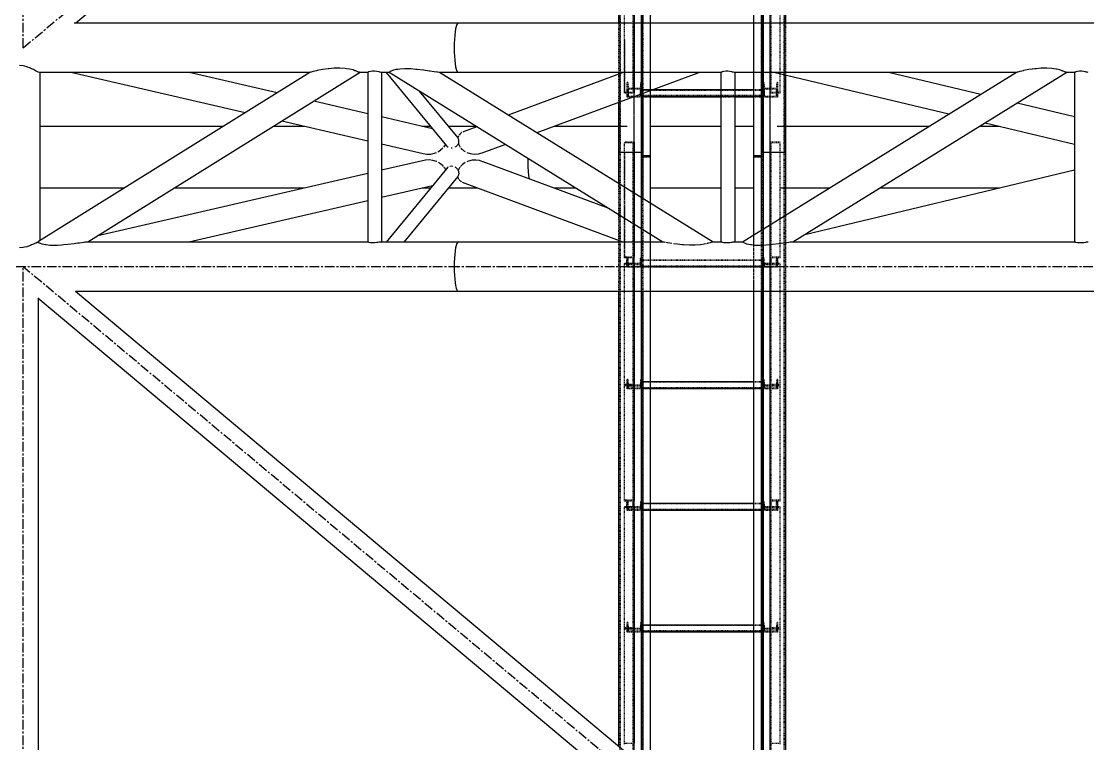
# Model space of a CAD drawing. Header units: millimetres. Extents: x 5143 to 30813, y 232 to 21408.
# Drawn here: x 10095 to 10972, y 11978 to 12572 of the extents above; entities that cross this region are included whole.
import ezdxf

# ---------------------------------------------------------------- set-up
doc = ezdxf.new("R2010")
doc.units = ezdxf.units.MM
doc.header["$LTSCALE"] = 0.25
for name, pattern in [('CENTER', [50.8, 31.75, -6.35, 6.35, -6.35]), ('XKITLINE00', [0]), ('XKITLINE02', [4, 2, -2]), ('XKITLINE03', [6, 3, -1, 1, -1])]:
    doc.linetypes.add(name, pattern=pattern)

msp = doc.modelspace()

# ---------------------------------------------------------------- linework, layer by layer
at = {"color": 1, "linetype": 'XKITLINE03'}
for p, q in [((10599, 12460.22), (10599, 14136.58)), ((10711, 12460.22), (10710.99, 14136.58)), ((10605, 12460.27), (10605, 14100.27)), ((10705, 14100.27), (10705, 12460.27)), ((10599.01, 12616.42), (10599.01, 12513.08)), ((10710.99, 12513.08), (10710.99, 12616.42)), ((10605.02, 12516.23), (10605.02, 12509.62)), ((10705, 12510.33), (10605.02, 12510.33)), ((10705, 12509.62), (10705, 12516.23)), ((10599, 10814.34), (10599, 12467.81)), ((10599.01, 12472.83), (10599.01, 12378.2)), ((10710.99, 12378.2), (10710.99, 12472.83)), ((10711, 10814.34), (10710.99, 12467.81)), ((10605, 10820.27), (10605, 12460.27)), ((10705, 12460.27), (10705, 10820.27)), ((10599.01, 12372.39), (10599.01, 12272.87)), ((10605.02, 12372.13), (10605.02, 12369.86)), ((10705, 12370.1), (10605.02, 12370.1)), ((10705, 12369.86), (10705, 12372.13)), ((10710.99, 12272.87), (10710.99, 12372.39)), ((10599.01, 12272.87), (10599.01, 12178.24)), ((10710.99, 12178.24), (10710.99, 12272.87)), ((10605.02, 12272.15), (10605.02, 12269.88)), ((10705, 12270.12), (10605.02, 12270.12)), ((10705, 12269.88), (10705, 12272.15)), ((10599.01, 12172.43), (10599.01, 12072.91)), ((10605.02, 12172.17), (10605.02, 12169.9)), ((10705, 12170.14), (10605.02, 12170.14)), ((10705, 12169.9), (10705, 12172.17)), ((10710.99, 12072.91), (10710.99, 12172.43)), ((10599.01, 12072.91), (10599.01, 11978.28)), ((10605.02, 12072.19), (10605.02, 12069.92)), ((10705, 12069.92), (10705, 12072.19)), ((10710.99, 11978.28), (10710.99, 12072.91)), ((10705, 12070.16), (10605.02, 12070.16))]:
    msp.add_line(p, q, dxfattribs=at)
at = {"color": 3, "linetype": 'XKITLINE02'}
for p, q in [((10587.15, 12464.01), (10587.15, 14108.01)), ((10587.68, 12464.27), (10587.68, 14108.55)), ((10604.92, 12464.27), (10604.92, 14108.55)), ((10605.45, 12464.01), (10605.45, 14108.01)), ((10704.55, 12464.01), (10704.54, 14108.01)), ((10705.08, 12464.27), (10705.07, 14108.55)), ((10722.31, 12464.27), (10722.31, 14108.55)), ((10722.85, 12464.01), (10722.84, 14108.01)), ((10605, 12460.27), (10605, 14101.46)), ((10605.85, 12460.36), (10605.85, 14101.37)), ((10612.5, 12461.41), (10612.5, 14101.41)), ((10704.15, 12460.36), (10704.15, 14101.37)), ((10705, 12460.27), (10705, 14101.46)), ((10606.3, 12512.75), (10606.3, 14066.32)), ((10723.69, 12527.64), (10723.69, 14052.58)), ((10697.5, 12461.41), (10697.5, 14036.38)), ((10591.01, 12513.08), (10591.01, 12616.97)), ((10598.21, 12513.62), (10598.21, 12621.89)), ((10599.01, 12557.22), (10599.01, 12621.89)), ((10710.99, 12513.08), (10710.99, 12621.89)), ((10711.79, 12513.62), (10711.79, 12621.89)), ((10718.99, 12513.08), (10718.99, 12616.97)), ((10586.3, 12529.97), (10586.3, 12570.57)), ((10606.3, 12512.75), (10606.3, 12570.57)), ((10612.5, 12515.05), (10612.5, 12570.57)), ((10697.5, 12529.97), (10697.5, 12570.57)), ((10703.69, 12529.97), (10703.69, 12570.57)), ((10723.69, 12527.64), (10723.69, 12570.57)), ((10591.01, 12557.22), (10591.01, 12513.62)), ((10598.21, 12557.22), (10598.21, 12518.55)), ((10599.01, 12513.08), (10599.01, 12557.22)), ((10586.3, 12505.34), (10586.3, 12528.66)), ((10593.7, 12521.73), (10593.02, 12521.73)), ((10593.02, 12521.73), (10593.02, 12516.23)), ((10593.02, 12521.73), (10593.02, 12515.11)), ((10593.7, 12521.73), (10594.08, 12516.93)), ((10593.7, 12521.73), (10593.7, 12515.11)), ((10599.01, 12518.55), (10598.21, 12518.55)), ((10604.34, 12521.73), (10603.95, 12516.93)), ((10605.02, 12521.73), (10604.34, 12521.73)), ((10604.34, 12521.73), (10604.34, 12515.11)), ((10605.02, 12521.73), (10605.02, 12516.23)), ((10605.02, 12521.73), (10605.02, 12515.11)), ((10705, 12521.73), (10705, 12515.11)), ((10705, 12521.73), (10705, 12516.23)), ((10705.68, 12521.73), (10705, 12521.73)), ((10705.68, 12521.73), (10705.68, 12515.11)), ((10705.68, 12521.73), (10706.06, 12516.93)), ((10711.79, 12518.55), (10710.99, 12518.55)), ((10716.32, 12521.73), (10715.93, 12516.93)), ((10716.32, 12521.73), (10716.32, 12515.11)), ((10717, 12521.73), (10716.32, 12521.73)), ((10717, 12521.73), (10717, 12515.11)), ((10717, 12521.73), (10717, 12516.23)), ((10598.21, 12513.62), (10591.01, 12513.62)), ((10599.01, 12513.08), (10591.01, 12513.08)), ((10605.02, 12516.23), (10593.02, 12516.23)), ((10593.02, 12516.23), (10593.02, 12509.62)), ((10593.7, 12515.11), (10593.02, 12515.11)), ((10593.02, 12515.11), (10593.02, 12509.62)), ((10605.02, 12509.62), (10593.02, 12509.62)), ((10593.7, 12515.11), (10594.08, 12510.32)), ((10603.95, 12516.93), (10594.08, 12516.93)), ((10594.08, 12516.93), (10594.08, 12510.32)), ((10603.95, 12510.32), (10594.08, 12510.32)), ((10603.95, 12516.93), (10603.95, 12510.32)), ((10604.34, 12515.11), (10603.95, 12510.32)), ((10605.02, 12515.11), (10604.34, 12515.11)), ((10605.02, 12509.62), (10605.02, 12516.23)), ((10605.02, 12509.62), (10605.02, 12515.82)), ((10614.58, 12515.82), (10605.02, 12515.82)), ((10705, 12515.78), (10605.02, 12515.78)), ((10705, 12515.15), (10605.02, 12515.15)), ((10605.02, 12515.11), (10605.02, 12509.62)), ((10705, 12515.11), (10605.02, 12515.11)), ((10705, 12510.97), (10605.02, 12510.97)), ((10705, 12510.39), (10605.02, 12510.39)), ((10612.5, 12510.33), (10605.02, 12510.33)), ((10612.5, 12509.62), (10605.02, 12509.62)), ((10681.74, 12515.82), (10670.34, 12515.82)), ((10681.74, 12510.33), (10670.34, 12510.33)), ((10681.74, 12509.62), (10670.34, 12509.62)), ((10705, 12515.82), (10697.5, 12515.82)), ((10705, 12510.33), (10697.5, 12510.33)), ((10705, 12509.62), (10697.5, 12509.62)), ((10705, 12516.23), (10705, 12509.62)), ((10717, 12516.23), (10705, 12516.23)), ((10705, 12509.62), (10705, 12515.82)), ((10705, 12515.11), (10705, 12509.62)), ((10705.68, 12515.11), (10705, 12515.11)), ((10717, 12509.62), (10705, 12509.62)), ((10705.68, 12515.11), (10706.06, 12510.32)), ((10706.06, 12516.93), (10706.06, 12510.32)), ((10715.93, 12516.93), (10706.06, 12516.93)), ((10715.93, 12510.32), (10706.06, 12510.32)), ((10718.99, 12513.08), (10710.99, 12513.08)), ((10718.99, 12513.62), (10711.79, 12513.62)), ((10715.93, 12516.93), (10715.93, 12510.32)), ((10716.32, 12515.11), (10715.93, 12510.32)), ((10717, 12515.11), (10716.32, 12515.11)), ((10717, 12516.23), (10717, 12509.62)), ((10717, 12515.11), (10717, 12509.62)), ((10591.01, 12377.6), (10591.01, 12472.83)), ((10599.01, 12472.83), (10591.01, 12472.83)), ((10598.21, 12472.24), (10591.01, 12472.24)), ((10598.21, 12377.22), (10598.21, 12472.24)), ((10599.01, 12466.9), (10598.21, 12466.9)), ((10599.01, 12464.3), (10599.01, 12472.83)), ((10710.99, 12372.26), (10710.99, 12472.83)), ((10718.99, 12472.83), (10710.99, 12472.83)), ((10711.79, 12466.9), (10710.99, 12466.9)), ((10711.79, 12372.26), (10711.79, 12472.24)), ((10718.99, 12472.24), (10711.79, 12472.24)), ((10718.99, 12377.6), (10718.99, 12472.83)), ((10586.3, 12464.01), (10586.3, 12464.3)), ((10587.15, 12464.01), (10586.3, 12464.01)), ((10587.15, 12464.01), (10586.3, 12464.01)), ((10587.68, 12464.27), (10587.15, 12464.01)), ((10587.68, 12464.27), (10587.15, 12464.01)), ((10587.15, 10820.27), (10587.15, 12464.01)), ((10587.68, 10820.27), (10587.68, 12464.27)), ((10604.92, 12464.27), (10587.68, 12464.27)), ((10604.92, 12464.27), (10587.68, 12464.27)), ((10591.01, 12464.3), (10591.01, 12377.6)), ((10598.21, 12372.26), (10598.21, 12464.3)), ((10599.01, 12372.26), (10599.01, 12464.3)), ((10604.92, 10820.27), (10604.92, 12464.27)), ((10605.45, 12464.01), (10604.92, 12464.27)), ((10605.45, 12464.01), (10604.92, 12464.27)), ((10606.3, 12461.46), (10605, 12461.46)), ((10605, 12461.46), (10605, 12460.27)), ((10605, 10820.27), (10605, 12460.68)), ((10606.3, 12460.68), (10605, 12460.68)), ((10612.5, 12460.27), (10605, 12460.27)), ((10612.5, 12460.27), (10605, 12460.27)), ((10605.45, 10820.27), (10605.45, 12464.01)), ((10606.3, 12464.01), (10605.45, 12464.01)), ((10606.3, 12464.01), (10605.45, 12464.01)), ((10606.3, 12461.38), (10605.85, 12461.37)), ((10605.85, 12461.37), (10605.85, 12460.36)), ((10612.5, 12460.66), (10605.85, 12460.65)), ((10605.85, 10820.3), (10605.85, 12460.65)), ((10612.5, 12460.32), (10605.85, 12460.36)), ((10612.5, 12460.29), (10605.85, 12460.3)), ((10606.3, 12464.01), (10606.3, 12464.3)), ((10612.5, 12461.41), (10612.5, 12461.46)), ((10612.5, 12460.27), (10612.5, 12460.68)), ((10612.5, 10820.66), (10612.5, 12460.66)), ((10612.5, 12460.32), (10612.5, 12460.27)), ((10697.5, 12461.41), (10697.5, 12461.46)), ((10697.5, 12460.68), (10697.5, 12460.66)), ((10697.5, 12460.27), (10697.5, 12460.68)), ((10704.15, 12460.65), (10697.5, 12460.66)), ((10697.5, 10884.14), (10697.5, 12460.66)), ((10704.15, 12460.36), (10697.5, 12460.32)), ((10704.15, 12460.3), (10697.5, 12460.29)), ((10697.5, 12460.29), (10697.5, 12460.27)), ((10705, 12460.27), (10697.5, 12460.27)), ((10705, 12460.27), (10697.5, 12460.27)), ((10704.54, 12464.01), (10703.69, 12464.01)), ((10705, 12461.46), (10703.69, 12461.46)), ((10704.15, 12461.37), (10703.69, 12461.38)), ((10705, 12460.68), (10703.69, 12460.68)), ((10703.7, 12464.01), (10703.7, 12464.3)), ((10704.55, 12464.01), (10703.7, 12464.01)), ((10704.15, 10820.3), (10704.15, 12460.65)), ((10705.07, 12464.27), (10704.54, 12464.01)), ((10704.55, 10820.27), (10704.54, 12464.01)), ((10705.08, 12464.27), (10704.55, 12464.01)), ((10705, 10820.27), (10705, 12460.68)), ((10705.08, 10820.27), (10705.07, 12464.27)), ((10722.31, 12464.27), (10705.07, 12464.27)), ((10722.31, 12464.27), (10705.08, 12464.27)), ((10722.31, 10820.27), (10722.31, 12464.27)), ((10722.84, 12464.01), (10722.31, 12464.27)), ((10722.85, 12464.01), (10722.31, 12464.27)), ((10722.85, 10820.27), (10722.84, 12464.01)), ((10723.69, 12464.01), (10722.84, 12464.01)), ((10723.7, 12464.01), (10722.85, 12464.01)), ((10723.69, 10867.93), (10723.69, 12464.01)), ((10723.7, 12464.01), (10723.7, 12464.3)), ((10586.3, 12391.89), (10586.3, 12438.7)), ((10606.3, 10854.23), (10606.3, 12426.32)), ((10612.5, 12349.97), (10612.5, 12422.48)), ((10723.69, 12349.97), (10723.69, 12412.58)), ((10697.5, 12349.97), (10697.5, 12396.38)), ((10703.69, 10880.3), (10703.69, 12400.21)), ((10586.3, 12349.97), (10586.3, 12390.57)), ((10599.01, 12378.2), (10591.01, 12378.2)), ((10599.01, 12378.08), (10598.21, 12378.08)), ((10598.21, 12273.44), (10598.21, 12378.08)), ((10599.01, 12272.87), (10599.01, 12378.08)), ((10718.99, 12378.2), (10710.99, 12378.2)), ((10710.99, 12272.87), (10710.99, 12378.08)), ((10711.79, 12378.08), (10710.99, 12378.08)), ((10711.79, 12273.44), (10711.79, 12378.08)), ((10598.21, 12377.6), (10591.01, 12377.6)), ((10598.21, 12372.95), (10591.01, 12372.95)), ((10591.01, 12369.5), (10591.01, 12372.95)), ((10599.01, 12372.39), (10591.01, 12372.39)), ((10591.01, 12272.87), (10591.01, 12369.59)), ((10593.7, 12377.63), (10593.02, 12377.63)), ((10593.02, 12372.13), (10593.02, 12377.63)), ((10593.02, 12377.63), (10593.02, 12375.36)), ((10593.7, 12375.36), (10593.02, 12375.36)), ((10593.02, 12369.86), (10593.02, 12375.36)), ((10605.02, 12372.13), (10593.02, 12372.13)), ((10593.02, 12372.13), (10593.02, 12369.86)), ((10605.02, 12369.86), (10593.02, 12369.86)), ((10594.08, 12372.83), (10593.7, 12377.63)), ((10593.7, 12377.63), (10593.7, 12375.36)), ((10593.7, 12375.36), (10594.08, 12370.56)), ((10603.95, 12372.83), (10594.08, 12372.83)), ((10594.08, 12372.83), (10594.08, 12370.56)), ((10603.95, 12370.56), (10594.08, 12370.56)), ((10599.01, 12372.26), (10598.21, 12372.26)), ((10599.01, 12272.87), (10599.01, 12369.6)), ((10603.95, 12372.83), (10604.34, 12377.63)), ((10604.34, 12375.36), (10603.95, 12370.56)), ((10603.95, 12372.83), (10603.95, 12370.56)), ((10605.02, 12377.63), (10604.34, 12377.63)), ((10604.34, 12377.63), (10604.34, 12375.36)), ((10605.02, 12375.36), (10604.34, 12375.36)), ((10605.02, 12372.13), (10605.02, 12377.63)), ((10605.02, 12377.63), (10605.02, 12375.36)), ((10605.02, 12369.86), (10605.02, 12375.6)), ((10705, 12375.6), (10605.02, 12375.6)), ((10705, 12375.59), (10605.02, 12375.59)), ((10705, 12375.37), (10605.02, 12375.37)), ((10605.02, 12369.86), (10605.02, 12375.36)), ((10705, 12375.36), (10605.02, 12375.36)), ((10605.02, 12372.13), (10605.02, 12369.86)), ((10705, 12370.78), (10605.02, 12370.78)), ((10705, 12370.58), (10605.02, 12370.58)), ((10705, 12370.1), (10605.02, 12370.1)), ((10705, 12369.86), (10605.02, 12369.86)), ((10704.15, 12377.22), (10704.15, 10820.3)), ((10705, 12375.36), (10705, 12377.63)), ((10705.68, 12377.63), (10705, 12377.63)), ((10705, 12377.22), (10705, 10820.27)), ((10705, 12377.22), (10705, 12372.13)), ((10705, 12369.86), (10705, 12375.6)), ((10705, 12369.86), (10705, 12375.36)), ((10705.68, 12375.36), (10705, 12375.36)), ((10705, 12372.13), (10705, 12369.86)), ((10717, 12372.13), (10705, 12372.13)), ((10717, 12369.86), (10705, 12369.86)), ((10705.68, 12377.63), (10705.68, 12375.36)), ((10706.06, 12372.83), (10705.68, 12377.63)), ((10705.68, 12375.36), (10706.06, 12370.56)), ((10706.06, 12372.83), (10706.06, 12370.56)), ((10715.93, 12372.83), (10706.06, 12372.83)), ((10715.93, 12370.56), (10706.06, 12370.56)), ((10718.99, 12372.39), (10710.99, 12372.39)), ((10711.79, 12372.26), (10710.99, 12372.26)), ((10718.99, 12377.6), (10711.79, 12377.6)), ((10718.99, 12372.95), (10711.79, 12372.95)), ((10715.93, 12372.83), (10716.32, 12377.63)), ((10716.32, 12375.36), (10715.93, 12370.56)), ((10715.93, 12372.83), (10715.93, 12370.56)), ((10716.32, 12377.63), (10716.32, 12375.36)), ((10717, 12377.63), (10716.32, 12377.63)), ((10717, 12375.36), (10716.32, 12375.36)), ((10717, 12375.36), (10717, 12377.63)), ((10717, 12377.22), (10717, 12372.13)), ((10717, 12369.86), (10717, 12375.36)), ((10717, 12372.13), (10717, 12369.86)), ((10718.99, 12272.87), (10718.99, 12372.95)), ((10598.21, 12273.44), (10591.01, 12273.44)), ((10591.01, 12177.65), (10591.01, 12272.87)), ((10599.01, 12272.87), (10591.01, 12272.87)), ((10599.01, 12272.87), (10591.01, 12272.87)), ((10593.7, 12277.65), (10593.02, 12277.65)), ((10593.02, 12277.65), (10593.02, 12272.15)), ((10593.02, 12277.65), (10593.02, 12275.38)), ((10593.7, 12275.38), (10593.02, 12275.38)), ((10593.02, 12275.38), (10593.02, 12269.88)), ((10593.7, 12277.65), (10594.08, 12272.85)), ((10593.7, 12277.65), (10593.7, 12275.38)), ((10593.7, 12275.38), (10594.08, 12270.58)), ((10603.95, 12272.85), (10594.08, 12272.85)), ((10594.08, 12272.85), (10594.08, 12270.58)), ((10599.01, 12278.56), (10598.21, 12278.56)), ((10599.01, 12172.3), (10599.01, 12272.87)), ((10604.34, 12277.65), (10603.95, 12272.85)), ((10604.34, 12275.38), (10603.95, 12270.58)), ((10603.95, 12272.85), (10603.95, 12270.58)), ((10605.02, 12277.65), (10604.34, 12277.65)), ((10604.34, 12277.65), (10604.34, 12275.38)), ((10605.02, 12275.38), (10604.34, 12275.38)), ((10605.02, 12277.65), (10605.02, 12272.15)), ((10605.02, 12277.65), (10605.02, 12275.38)), ((10605.02, 12269.88), (10605.02, 12275.62)), ((10612.5, 12275.62), (10605.02, 12275.62)), ((10705, 12275.61), (10605.02, 12275.61)), ((10705, 12275.39), (10605.02, 12275.39)), ((10605.02, 12275.38), (10605.02, 12269.88)), ((10705, 12275.38), (10605.02, 12275.38)), ((10705, 12275.62), (10697.5, 12275.62)), ((10705, 12277.65), (10705, 12275.38)), ((10705, 12277.65), (10705, 12272.15)), ((10705.68, 12277.65), (10705, 12277.65)), ((10705, 12269.88), (10705, 12275.62)), ((10705, 12275.38), (10705, 12269.88)), ((10705.68, 12275.38), (10705, 12275.38)), ((10705.68, 12277.65), (10705.68, 12275.38)), ((10705.68, 12277.65), (10706.06, 12272.85)), ((10705.68, 12275.38), (10706.06, 12270.58)), ((10706.06, 12272.85), (10706.06, 12270.58)), ((10715.93, 12272.85), (10706.06, 12272.85)), ((10711.79, 12278.56), (10710.99, 12278.56)), ((10710.99, 12172.3), (10710.99, 12272.87)), ((10718.99, 12272.87), (10710.99, 12272.87)), ((10718.99, 12272.87), (10710.99, 12272.87)), ((10718.99, 12273.44), (10711.79, 12273.44)), ((10716.32, 12277.65), (10715.93, 12272.85)), ((10716.32, 12275.38), (10715.93, 12270.58)), ((10715.93, 12272.85), (10715.93, 12270.58)), ((10716.32, 12277.65), (10716.32, 12275.38)), ((10717, 12277.65), (10716.32, 12277.65)), ((10717, 12275.38), (10716.32, 12275.38)), ((10717, 12277.65), (10717, 12275.38)), ((10717, 12277.65), (10717, 12272.15)), ((10717, 12275.38), (10717, 12269.88)), ((10718.99, 12177.65), (10718.99, 12272.87)), ((10598.21, 12272.28), (10591.01, 12272.28)), ((10605.02, 12272.15), (10593.02, 12272.15)), ((10593.02, 12272.15), (10593.02, 12269.88)), ((10605.02, 12269.88), (10593.02, 12269.88)), ((10603.95, 12270.58), (10594.08, 12270.58)), ((10598.21, 12172.3), (10598.21, 12272.28)), ((10599.01, 12266.94), (10598.21, 12266.94)), ((10605.02, 12272.15), (10605.02, 12269.88)), ((10705, 12270.8), (10605.02, 12270.8)), ((10705, 12270.6), (10605.02, 12270.6)), ((10612.5, 12270.12), (10605.02, 12270.12)), ((10612.5, 12269.88), (10605.02, 12269.88)), ((10705, 12270.12), (10697.5, 12270.12)), ((10705, 12269.88), (10697.5, 12269.88)), ((10705, 12272.15), (10705, 12269.88)), ((10717, 12272.15), (10705, 12272.15)), ((10717, 12269.88), (10705, 12269.88)), ((10715.93, 12270.58), (10706.06, 12270.58)), ((10711.79, 12266.94), (10710.99, 12266.94)), ((10711.79, 12172.3), (10711.79, 12272.28)), ((10718.99, 12272.28), (10711.79, 12272.28)), ((10717, 12272.15), (10717, 12269.88)), ((10599.01, 12178.24), (10591.01, 12178.24)), ((10598.21, 12177.65), (10591.01, 12177.65)), ((10593.7, 12177.67), (10593.02, 12177.67)), ((10593.02, 12172.17), (10593.02, 12177.67)), ((10593.02, 12177.67), (10593.02, 12175.4)), ((10594.08, 12172.87), (10593.7, 12177.67)), ((10593.7, 12177.67), (10593.7, 12175.4)), ((10599.01, 12178.12), (10598.21, 12178.12)), ((10598.21, 12073.48), (10598.21, 12178.12)), ((10599.01, 12072.91), (10599.01, 12178.12)), ((10604.34, 12177.67), (10603.95, 12172.87)), ((10605.02, 12177.67), (10604.34, 12177.67)), ((10604.34, 12177.67), (10604.34, 12175.4)), ((10605.02, 12177.67), (10605.02, 12172.17)), ((10605.02, 12177.67), (10605.02, 12175.4)), ((10705, 12177.67), (10705, 12175.4)), ((10705, 12177.67), (10705, 12172.17)), ((10705.68, 12177.67), (10705, 12177.67)), ((10705.68, 12177.67), (10705.68, 12175.4)), ((10705.68, 12177.67), (10706.06, 12172.87)), ((10718.99, 12178.24), (10710.99, 12178.24)), ((10710.99, 12072.91), (10710.99, 12178.12)), ((10711.79, 12178.12), (10710.99, 12178.12)), ((10711.79, 12073.48), (10711.79, 12178.12)), ((10718.99, 12177.65), (10711.79, 12177.65)), ((10715.93, 12172.87), (10716.32, 12177.67)), ((10716.32, 12177.67), (10716.32, 12175.4)), ((10717, 12177.67), (10716.32, 12177.67)), ((10717, 12175.4), (10717, 12177.67)), ((10717, 12177.65), (10717, 12172.17)), ((10598.21, 12173), (10591.01, 12173)), ((10591.01, 12072.91), (10591.01, 12173)), ((10599.01, 12172.43), (10591.01, 12172.43)), ((10593.7, 12175.4), (10593.02, 12175.4)), ((10593.02, 12175.4), (10593.02, 12169.9)), ((10605.02, 12172.17), (10593.02, 12172.17)), ((10593.02, 12172.17), (10593.02, 12169.9)), ((10605.02, 12169.9), (10593.02, 12169.9)), ((10593.7, 12175.4), (10594.08, 12170.6)), ((10603.95, 12172.87), (10594.08, 12172.87)), ((10594.08, 12172.87), (10594.08, 12170.6)), ((10603.95, 12170.6), (10594.08, 12170.6)), ((10599.01, 12172.3), (10598.21, 12172.3)), ((10604.34, 12175.4), (10603.95, 12170.6)), ((10603.95, 12172.87), (10603.95, 12170.6)), ((10605.02, 12175.4), (10604.34, 12175.4)), ((10605.02, 12169.9), (10605.02, 12175.64)), ((10612.5, 12175.64), (10605.02, 12175.64)), ((10705, 12175.63), (10605.02, 12175.63)), ((10705, 12175.41), (10605.02, 12175.41)), ((10605.02, 12175.4), (10605.02, 12169.9)), ((10705, 12175.4), (10605.02, 12175.4)), ((10605.02, 12172.17), (10605.02, 12169.9)), ((10705, 12170.82), (10605.02, 12170.82)), ((10705, 12170.62), (10605.02, 12170.62)), ((10612.5, 12170.14), (10605.02, 12170.14)), ((10612.5, 12169.9), (10605.02, 12169.9)), ((10705, 12175.64), (10697.5, 12175.64)), ((10705, 12170.14), (10697.5, 12170.14)), ((10705, 12169.9), (10697.5, 12169.9)), ((10705, 12169.9), (10705, 12175.64)), ((10705, 12175.4), (10705, 12169.9)), ((10705.68, 12175.4), (10705, 12175.4)), ((10705, 12172.17), (10705, 12169.9)), ((10717, 12172.17), (10705, 12172.17)), ((10717, 12169.9), (10705, 12169.9)), ((10705.68, 12175.4), (10706.06, 12170.6)), ((10706.06, 12172.87), (10706.06, 12170.6)), ((10715.93, 12172.87), (10706.06, 12172.87)), ((10715.93, 12170.6), (10706.06, 12170.6)), ((10718.99, 12172.43), (10710.99, 12172.43)), ((10711.79, 12172.3), (10710.99, 12172.3)), ((10718.99, 12173), (10711.79, 12173)), ((10716.32, 12175.4), (10715.93, 12170.6)), ((10715.93, 12172.87), (10715.93, 12170.6)), ((10717, 12175.4), (10716.32, 12175.4)), ((10717, 12175.4), (10717, 12169.9)), ((10717, 12172.17), (10717, 12169.9)), ((10718.99, 12072.91), (10718.99, 12173)), ((10598.21, 12073.48), (10591.01, 12073.48)), ((10591.01, 11977.69), (10591.01, 12072.91)), ((10599.01, 12072.91), (10591.01, 12072.91)), ((10599.01, 12072.91), (10591.01, 12072.91)), ((10598.21, 12072.32), (10591.01, 12072.32)), ((10593.7, 12077.69), (10593.02, 12077.69)), ((10593.02, 12077.69), (10593.02, 12072.19)), ((10593.02, 12077.69), (10593.02, 12075.42)), ((10593.7, 12075.42), (10593.02, 12075.42)), ((10593.02, 12075.42), (10593.02, 12069.92)), ((10605.02, 12072.19), (10593.02, 12072.19)), ((10593.02, 12072.19), (10593.02, 12069.92)), ((10593.7, 12077.69), (10594.08, 12072.89)), ((10593.7, 12077.69), (10593.7, 12075.42)), ((10593.7, 12075.42), (10594.08, 12070.62)), ((10603.95, 12072.89), (10594.08, 12072.89)), ((10594.08, 12072.89), (10594.08, 12070.62)), ((10599.01, 12078.6), (10598.21, 12078.6)), ((10598.21, 11972.34), (10598.21, 12072.32)), ((10599.01, 11972.34), (10599.01, 12072.91)), ((10604.34, 12077.69), (10603.95, 12072.89)), ((10604.34, 12075.42), (10603.95, 12070.62)), ((10603.95, 12072.89), (10603.95, 12070.62)), ((10605.02, 12077.69), (10604.34, 12077.69)), ((10604.34, 12077.69), (10604.34, 12075.42)), ((10605.02, 12075.42), (10604.34, 12075.42)), ((10605.02, 12077.69), (10605.02, 12072.19)), ((10605.02, 12077.69), (10605.02, 12075.42)), ((10605.02, 12069.92), (10605.02, 12075.66)), ((10612.5, 12075.66), (10605.02, 12075.66)), ((10705, 12075.65), (10605.02, 12075.65)), ((10705, 12075.43), (10605.02, 12075.43)), ((10605.02, 12075.42), (10605.02, 12069.92)), ((10705, 12075.42), (10605.02, 12075.42)), ((10605.02, 12072.19), (10605.02, 12069.92)), ((10705, 12070.84), (10605.02, 12070.84)), ((10705, 12075.66), (10697.5, 12075.66)), ((10705, 12077.69), (10705, 12075.42)), ((10705, 12077.69), (10705, 12072.19)), ((10705.68, 12077.69), (10705, 12077.69)), ((10705, 12069.92), (10705, 12075.66)), ((10705, 12075.42), (10705, 12069.92)), ((10705.68, 12075.42), (10705, 12075.42)), ((10705, 12072.19), (10705, 12069.92)), ((10717, 12072.19), (10705, 12072.19)), ((10705.68, 12077.69), (10705.68, 12075.42)), ((10705.68, 12077.69), (10706.06, 12072.89)), ((10705.68, 12075.42), (10706.06, 12070.62)), ((10706.06, 12072.89), (10706.06, 12070.62)), ((10715.93, 12072.89), (10706.06, 12072.89)), ((10711.79, 12078.6), (10710.99, 12078.6)), ((10710.99, 11972.34), (10710.99, 12072.91)), ((10718.99, 12072.91), (10710.99, 12072.91)), ((10718.99, 12072.91), (10710.99, 12072.91)), ((10718.99, 12073.48), (10711.79, 12073.48)), ((10711.79, 11972.34), (10711.79, 12072.32)), ((10718.99, 12072.32), (10711.79, 12072.32)), ((10716.32, 12077.69), (10715.93, 12072.89)), ((10716.32, 12075.42), (10715.93, 12070.62)), ((10715.93, 12072.89), (10715.93, 12070.62)), ((10716.32, 12077.69), (10716.32, 12075.42)), ((10717, 12077.69), (10716.32, 12077.69)), ((10717, 12075.42), (10716.32, 12075.42)), ((10717, 12077.69), (10717, 12075.42)), ((10717, 12077.69), (10717, 12072.19)), ((10717, 12075.42), (10717, 12069.92)), ((10717, 12072.19), (10717, 12069.92)), ((10718.99, 11977.69), (10718.99, 12072.91)), ((10605.02, 12069.92), (10593.02, 12069.92)), ((10603.95, 12070.62), (10594.08, 12070.62)), ((10599.01, 12066.98), (10598.21, 12066.98)), ((10705, 12070.64), (10605.02, 12070.64)), ((10612.5, 12070.16), (10605.02, 12070.16)), ((10612.5, 12069.92), (10605.02, 12069.92)), ((10705, 12070.16), (10697.5, 12070.16)), ((10705, 12069.92), (10697.5, 12069.92)), ((10717, 12069.92), (10705, 12069.92)), ((10715.93, 12070.62), (10706.06, 12070.62)), ((10711.79, 12066.98), (10710.99, 12066.98)), ((10599.01, 11978.28), (10591.01, 11978.28)), ((10718.99, 11978.28), (10710.99, 11978.28))]:
    msp.add_line(p, q, dxfattribs=at)
at = {"color": 8, "linetype": 'CENTER'}
for p, q in [((10096.38, 12550.27), (11840, 14010.27)), ((10096.38, 12550.27), (10096.38, 14010.27)), ((10454.1, 12370.27), (9008.65, 12370.27)), ((10096.38, 10910.27), (10096.38, 12370.27)), ((10929.55, 11672.63), (10096.38, 12370.27)), ((11840, 12370.27), (10454.1, 12370.27))]:
    msp.add_line(p, q, dxfattribs=at)
at = {"color": 8, "linetype": 'XKITLINE00'}
for p, q in [((10968.19, 13264.39), (10139.6, 12570.57)), ((10454.1, 12570.57), (10138.19, 12570.57)), ((10451.67, 12563.32), (10451.35, 12560.42)), ((10452.06, 12565.83), (10451.67, 12563.32)), ((10452.51, 12567.85), (10452.06, 12565.83)), ((10453.01, 12569.35), (10452.51, 12567.85)), ((10453.02, 12569.35), (10452.52, 12567.85)), ((10453.55, 12570.27), (10453.01, 12569.35)), ((10453.55, 12570.27), (10453.02, 12569.35)), ((10454.1, 12570.57), (10453.55, 12570.27)), ((10454.1, 12570.57), (10453.55, 12570.27)), ((11688.48, 12570.57), (10454.1, 12570.57)), ((10450.98, 12553.8), (10450.93, 12550.27)), ((10451.12, 12557.22), (10450.98, 12553.8)), ((10451.35, 12560.42), (10451.12, 12557.22)), ((10450.93, 12550.27), (10450.98, 12546.75)), ((10450.98, 12546.75), (10451.12, 12543.33)), ((10096.38, 12535.48), (10093.35, 12535.74)), ((10451.12, 12543.33), (10451.35, 12540.12)), ((10451.35, 12540.12), (10451.67, 12537.23)), ((10451.67, 12537.23), (10452.06, 12534.72)), ((10097.4, 12535.15), (10096.38, 12535.48)), ((10099.42, 12534.7), (10097.4, 12535.15)), ((10102.3, 12533.56), (10099.42, 12534.7)), ((10103.22, 12533.02), (10102.3, 12533.56)), ((10104.89, 12532.34), (10103.22, 12533.02)), ((10106.48, 12531.41), (10104.89, 12532.34)), ((10107.05, 12531.2), (10106.48, 12531.41)), ((10108.62, 12530.37), (10107.05, 12531.2)), ((10108.68, 12530.36), (10108.62, 12530.37)), ((10109.69, 12529.99), (10108.68, 12530.36)), ((10332.27, 12530.01), (10108.94, 12390.95)), ((10109.69, 12529.99), (10109.74, 12529.94)), ((10332.22, 12529.97), (10109.7, 12529.97)), ((10109.82, 12529.97), (10109.74, 12529.94)), ((10110.03, 12529.97), (10110.03, 12391.63)), ((10279.02, 12496.85), (10135.62, 12529.97)), ((10373.5, 12529.97), (10149.63, 12390.57)), ((10305.35, 12513.24), (10232.91, 12529.97)), ((10332.85, 12530.28), (10332.27, 12530.01)), ((10333.29, 12530.37), (10332.89, 12530.3)), ((10335, 12530.89), (10333.29, 12530.37)), ((10337.66, 12531.41), (10335, 12530.89)), ((10338.21, 12531.55), (10337.66, 12531.41)), ((10342.53, 12532.38), (10338.21, 12531.55)), ((10347.21, 12532.98), (10342.53, 12532.38)), ((10347.77, 12533.02), (10347.21, 12532.98)), ((10352.23, 12533.47), (10347.77, 12533.02)), ((10356.96, 12533.58), (10352.23, 12533.47)), ((10361.13, 12533.29), (10356.96, 12533.58)), ((10362.46, 12533.02), (10361.13, 12533.29)), ((10364.74, 12532.74), (10362.46, 12533.02)), ((10367.72, 12532.03), (10364.74, 12532.74)), ((10369.14, 12531.41), (10367.72, 12532.03)), ((10369.98, 12531.23), (10369.14, 12531.41)), ((10371.72, 12530.59), (10369.98, 12531.23)), ((10371.94, 12530.37), (10371.72, 12530.59)), ((10372.93, 12530.17), (10371.94, 12530.37)), ((10373.25, 12529.94), (10372.93, 12530.17)), ((10379.77, 12529.97), (10373.2, 12529.97)), ((10373.5, 12529.97), (10373.25, 12529.94)), ((10373.51, 12529.97), (10373.5, 12529.97)), ((10380.05, 12530.28), (10379.77, 12530.08)), ((10379.77, 12530.08), (10379.77, 12390.55)), ((10380.49, 12530.38), (10380.05, 12530.28)), ((10380.86, 12530.57), (10380.49, 12530.38)), ((10382.12, 12530.88), (10380.86, 12530.57)), ((10383.71, 12531.02), (10382.12, 12530.88)), ((10385.47, 12531), (10383.71, 12531.02)), ((10387.23, 12530.82), (10385.47, 12531)), ((10388.82, 12530.48), (10387.23, 12530.82)), ((10389.11, 12530.38), (10388.82, 12530.48)), ((10389.74, 12530.29), (10389.11, 12530.38)), ((10390.08, 12530.24), (10389.78, 12530.28)), ((10390.89, 12530.02), (10390.08, 12530.24)), ((10391, 12529.94), (10390.89, 12530.02)), ((10391.11, 12529.97), (10390.95, 12529.97)), ((10391.12, 12529.98), (10391, 12529.94)), ((10397.52, 12529.97), (10391.12, 12529.97)), ((10391.17, 12529.97), (10391.17, 12390.57)), ((10394.84, 12529.97), (10444.52, 12469.76)), ((10397.71, 12530.19), (10397.34, 12530.09)), ((10622.59, 12390.55), (10397.34, 12530.09)), ((10398.71, 12530.97), (10397.69, 12530.43)), ((10397.69, 12530.43), (10397.71, 12530.19)), ((10399.15, 12531.07), (10398.71, 12530.97)), ((10400.32, 12531.7), (10399.15, 12531.07)), ((10402.87, 12532.32), (10400.32, 12531.7)), ((10404.67, 12532.53), (10402.87, 12532.32)), ((10406.19, 12532.82), (10404.67, 12532.53)), ((10410.32, 12533.06), (10406.19, 12532.82)), ((10415.19, 12532.92), (10410.32, 12533.06)), ((10419.33, 12532.53), (10415.19, 12532.92)), ((10420.52, 12532.45), (10419.33, 12532.53)), ((10425.69, 12531.89), (10420.52, 12532.45)), ((10430.64, 12531.12), (10425.69, 12531.89)), ((10430.9, 12531.07), (10430.64, 12531.12)), ((10434.53, 12530.58), (10430.9, 12531.07)), ((10436.57, 12530.19), (10434.53, 12530.58)), ((10437.4, 12530.13), (10436.57, 12530.19)), ((10438.87, 12529.95), (10437.4, 12530.13)), ((10454.1, 12529.97), (10438.67, 12529.97)), ((10438.92, 12529.93), (10438.87, 12529.97)), ((10664, 12390.57), (10438.97, 12529.97)), ((10452.06, 12534.72), (10452.51, 12532.69)), ((10452.51, 12532.69), (10453.01, 12531.2)), ((10452.52, 12532.69), (10453.02, 12531.2)), ((10453.01, 12531.2), (10453.55, 12530.28)), ((10453.02, 12531.2), (10453.55, 12530.28)), ((10454.1, 12529.97), (10453.55, 12530.28)), ((10454.1, 12529.97), (10453.55, 12530.28)), ((10670.34, 12529.97), (10454.1, 12529.97)), ((10589.84, 12529.97), (10495.46, 12494.98)), ((10652.75, 12529.97), (10519.01, 12480.39)), ((10670.62, 12530.26), (10670.34, 12530.05)), ((10670.34, 12530.05), (10670.34, 12390.57)), ((10670.73, 12530.28), (10670.62, 12530.26)), ((10671.15, 12530.37), (10670.75, 12530.28)), ((10671.43, 12530.52), (10671.15, 12530.37)), ((10672.69, 12530.84), (10671.43, 12530.52)), ((10674.28, 12531.01), (10672.69, 12530.84)), ((10676.04, 12531.01), (10674.28, 12531.01)), ((10677.81, 12530.84), (10676.04, 12531.01)), ((10679.39, 12530.53), (10677.81, 12530.84)), ((10679.83, 12530.37), (10679.39, 12530.53)), ((10680.47, 12530.28), (10679.83, 12530.37)), ((10680.66, 12530.26), (10680.49, 12530.28)), ((10681.47, 12530.05), (10680.66, 12530.26)), ((10681.6, 12529.94), (10681.47, 12530.05)), ((10913.47, 12529.97), (10681.56, 12529.97)), ((10681.72, 12529.98), (10681.6, 12529.94)), ((10681.74, 12529.96), (10681.74, 12390.57)), ((10913.48, 12529.98), (10688.15, 12390.6)), ((10857.88, 12495.59), (10713.91, 12529.97)), ((10954.93, 12529.96), (10729.61, 12390.57)), ((10884.14, 12511.83), (10808.18, 12529.97)), ((10914.1, 12530.28), (10913.48, 12529.98)), ((10914.65, 12530.37), (10914.13, 12530.28)), ((10916.18, 12530.84), (10914.65, 12530.37)), ((10917.99, 12531.19), (10916.18, 12530.84)), ((10919.13, 12531.42), (10918.04, 12531.2)), ((10919.37, 12531.48), (10919.13, 12531.42)), ((10923.74, 12532.32), (10919.37, 12531.48)), ((10926.49, 12532.68), (10923.74, 12532.32)), ((10928.48, 12532.95), (10926.59, 12532.7)), ((10929.58, 12533.03), (10928.48, 12532.95)), ((10933.55, 12533.45), (10929.58, 12533.03)), ((10938.36, 12533.6), (10933.55, 12533.45)), ((10942.61, 12533.34), (10938.36, 12533.6)), ((10944.26, 12533.03), (10942.61, 12533.34)), ((10946.24, 12532.8), (10944.26, 12533.03)), ((10946.69, 12532.7), (10946.24, 12532.8)), ((10949.27, 12532.11), (10946.75, 12532.68)), ((10950.9, 12531.42), (10949.27, 12532.11)), ((10951.5, 12531.29), (10950.9, 12531.42)), ((10951.75, 12531.2), (10951.5, 12531.29)), ((10953.26, 12530.65), (10951.78, 12531.19)), ((10953.55, 12530.37), (10953.26, 12530.65)), ((10953.99, 12530.28), (10953.55, 12530.37)), ((10954.42, 12530.2), (10954.01, 12530.28)), ((10954.78, 12529.94), (10954.42, 12530.2)), ((10961.33, 12529.97), (10954.73, 12529.97)), ((10954.93, 12529.96), (10954.78, 12529.94)), ((10954.94, 12529.98), (10954.93, 12529.96)), ((10961.61, 12530.25), (10961.33, 12530.05)), ((10961.33, 12530.05), (10961.33, 12390.57)), ((10962.14, 12530.37), (10961.61, 12530.25)), ((10962.42, 12530.52), (10962.14, 12530.37)), ((10963.68, 12530.83), (10962.42, 12530.52)), ((10965.27, 12531), (10963.68, 12530.83)), ((10967.03, 12531), (10965.27, 12531)), ((10968.79, 12530.84), (10967.03, 12531)), ((10970.38, 12530.52), (10968.79, 12530.84)), ((10970.82, 12530.37), (10970.38, 12530.52)), ((10971.64, 12530.25), (10970.82, 12530.37)), ((10972.45, 12530.05), (10971.64, 12530.25)), ((10422.24, 12514.66), (10454.02, 12476.15)), ((10379.77, 12496.05), (10335.47, 12506.29)), ((10961.33, 12493.4), (10914.08, 12504.68)), ((10432.97, 12483.76), (10391.17, 12493.42)), ((10261.07, 12485.67), (10110.03, 12485.67)), ((10327.4, 12485.67), (10302.37, 12485.67)), ((10379.77, 12473.58), (10309.14, 12489.89)), ((10431.39, 12485.67), (10424.7, 12485.67)), ((10469.03, 12485.67), (10446.16, 12485.67)), ((10469.53, 12485.37), (10459.13, 12481.51)), ((10593.3, 12485.67), (10533.28, 12485.67)), ((10605, 12485.67), (10604.73, 12485.67)), ((10670.34, 12485.67), (10612.5, 12485.67)), ((10697.5, 12485.67), (10681.74, 12485.67)), ((10705.28, 12485.67), (10705, 12485.67)), ((10841.85, 12485.67), (10716.71, 12485.67)), ((10899.4, 12485.67), (10883.34, 12485.67)), ((10961.33, 12470.88), (10887.82, 12488.44)), ((10454.25, 12476.88), (10454.02, 12476.16)), ((10454.02, 12476.15), (10454.31, 12475.42)), ((10454.39, 12477.58), (10454.25, 12476.88)), ((10454.31, 12475.42), (10454.48, 12475.02)), ((10454.64, 12477.97), (10454.39, 12477.58)), ((10454.48, 12475.02), (10454.61, 12473.48)), ((10455.46, 12479.25), (10454.96, 12478.48)), ((10456.01, 12479.69), (10455.46, 12479.25)), ((10457.01, 12480.56), (10456.01, 12479.69)), ((10457.09, 12480.6), (10457.01, 12480.56)), ((10459.13, 12481.51), (10458.04, 12481.02)), ((10425.34, 12463.05), (10391.17, 12470.94)), ((10439.61, 12465.95), (10437.59, 12464.59)), ((10439.81, 12466.17), (10439.61, 12465.95)), ((10441.62, 12467.76), (10439.81, 12466.17)), ((10443.24, 12469.97), (10442.14, 12468.45)), ((10443.7, 12470.75), (10443.24, 12469.97)), ((10445.74, 12468.61), (10444.52, 12469.76)), ((10446.08, 12468.45), (10445.74, 12468.61)), ((10449, 12467.7), (10448.42, 12467.76)), ((10449.35, 12467.76), (10449, 12467.7)), ((10452.32, 12468.86), (10451.54, 12468.45)), ((10453.44, 12469.97), (10452.32, 12468.86)), ((10453.59, 12470.11), (10453.44, 12469.97)), ((10454.34, 12471.38), (10453.59, 12470.11)), ((10454.43, 12471.64), (10454.34, 12471.38)), ((10454.35, 12471.4), (10454.38, 12471.26)), ((10454.38, 12471.26), (10455.02, 12470.11)), ((10454.58, 12473.3), (10454.43, 12471.64)), ((10454.61, 12473.48), (10454.58, 12473.3)), ((10455.02, 12470.11), (10455.45, 12469.08)), ((10455.45, 12469.08), (10455.93, 12468.47)), ((10456.46, 12467.79), (10457.04, 12467.06)), ((10457.97, 12466.31), (10457.04, 12467.06)), ((10459.09, 12465.31), (10457.97, 12466.31)), ((10493.09, 12470.77), (10473.71, 12463.59)), ((10427.34, 12457.91), (10391.17, 12449.55)), ((10428.42, 12462.58), (10425.34, 12463.05)), ((10430.44, 12458.09), (10427.34, 12457.91)), ((10431.54, 12462.65), (10428.42, 12462.58)), ((10433.49, 12457.74), (10430.44, 12458.09)), ((10434.55, 12463.26), (10431.54, 12462.65)), ((10436.34, 12456.86), (10433.49, 12457.74)), ((10436.05, 12463.88), (10434.55, 12463.26)), ((10436.66, 12456.69), (10436.34, 12456.86)), ((10460.33, 12464.62), (10459.09, 12465.31)), ((10462.68, 12457.2), (10461.43, 12456.66)), ((10464.4, 12463.05), (10461.55, 12463.94)), ((10465.64, 12457.84), (10462.68, 12457.2)), ((10467.48, 12462.69), (10464.4, 12463.05)), ((10468.76, 12457.94), (10465.64, 12457.84)), ((10470.63, 12462.87), (10467.48, 12462.69)), ((10471.88, 12457.5), (10468.76, 12457.94)), ((10473.71, 12463.59), (10470.63, 12462.87)), ((10474.44, 12456.66), (10471.88, 12457.5)), ((10511.44, 12459.41), (10511.48, 12456.3)), ((10444.6, 12450.88), (10394.84, 12390.57)), ((10438.86, 12455.49), (10437.96, 12455.98)), ((10440.02, 12454.48), (10438.86, 12455.49)), ((10441.03, 12453.74), (10440.02, 12454.48)), ((10441.03, 12453.74), (10441.88, 12452.8)), ((10442.49, 12452.12), (10442.85, 12451.71)), ((10442.85, 12451.71), (10443.41, 12450.68)), ((10443.41, 12450.68), (10443.89, 12450.02)), ((10445.82, 12452.04), (10444.6, 12450.88)), ((10445.99, 12452.12), (10445.82, 12452.04)), ((10449.09, 12452.95), (10447.36, 12452.75)), ((10449.85, 12452.8), (10449.09, 12452.95)), ((10452.4, 12451.78), (10451.76, 12452.12)), ((10453.51, 12450.68), (10452.4, 12451.78)), ((10453.67, 12450.53), (10453.51, 12450.68)), ((10453.67, 12450.53), (10454.26, 12449.53)), ((10454.26, 12449.53), (10454.45, 12448.92)), ((10454.71, 12450.43), (10454.31, 12449.37)), ((10454.45, 12448.92), (10454.52, 12448.08)), ((10454.78, 12450.55), (10454.71, 12450.43)), ((10455.69, 12452.09), (10454.78, 12450.55)), ((10457.71, 12454.34), (10456.17, 12452.78)), ((10457.82, 12454.47), (10457.71, 12454.34)), ((10459.88, 12455.95), (10457.82, 12454.47)), ((10577.55, 12418.45), (10474.86, 12456.53)), ((10511.48, 12456.3), (10511.62, 12452.43)), ((10511.62, 12452.43), (10511.86, 12448.74)), ((10511.86, 12448.74), (10512.18, 12445.34)), ((10961.33, 12449.6), (10739.3, 12396.57)), ((10379.77, 12446.92), (10157.76, 12395.64)), ((10454.03, 12444.42), (10409.61, 12390.57)), ((10453.9, 12444.25), (10453.94, 12443.95)), ((10453.94, 12443.95), (10454.05, 12443.75)), ((10454.32, 12445.15), (10454.03, 12444.42)), ((10454.05, 12443.75), (10454.52, 12442.59)), ((10454.5, 12445.54), (10454.32, 12445.15)), ((10454.51, 12445.67), (10454.5, 12445.54)), ((10454.63, 12447.08), (10454.52, 12445.78)), ((10454.54, 12447.95), (10454.6, 12447.27)), ((10454.6, 12447.27), (10454.63, 12447.08)), ((10454.77, 12442.08), (10455.83, 12440.93)), ((10455.83, 12440.93), (10456.07, 12440.63)), ((10457.15, 12439.96), (10456.07, 12440.63)), ((10457.88, 12439.51), (10457.84, 12439.54)), ((10589.86, 12390.57), (10457.88, 12439.51)), ((10512.18, 12445.34), (10512.56, 12442.55)), ((10179.49, 12434.87), (10110.03, 12434.87)), ((10327.63, 12434.87), (10220.78, 12434.87)), ((10433.02, 12436.85), (10391.17, 12427.18)), ((10431.39, 12434.87), (10424.47, 12434.87)), ((10470.38, 12434.87), (10446.16, 12434.87)), ((10551.04, 12434.87), (10533.26, 12434.87)), ((10605, 12434.87), (10604.73, 12434.87)), ((10670.34, 12434.87), (10612.5, 12434.87)), ((10697.5, 12434.87), (10681.74, 12434.87)), ((10705.28, 12434.87), (10705, 12434.87)), ((10759.73, 12434.87), (10718.99, 12434.87)), ((10899.69, 12434.87), (10801.22, 12434.87)), ((10379.77, 12424.55), (10232.68, 12390.57)), ((10099.42, 12386.73), (10097.39, 12386.31)), ((10102.3, 12387.76), (10099.42, 12386.73)), ((10103.21, 12388.24), (10102.3, 12387.76)), ((10104.89, 12388.83), (10103.21, 12388.24)), ((10106.47, 12389.63), (10104.89, 12388.83)), ((10107.05, 12389.79), (10106.47, 12389.63)), ((10108.48, 12390.37), (10107.05, 12389.79)), ((10108.68, 12390.59), (10108.48, 12390.37)), ((10108.53, 12390.43), (10108.63, 12390.27)), ((10108.64, 12390.26), (10108.78, 12390.03)), ((10109.01, 12391.04), (10108.68, 12390.59)), ((10109.96, 12389.64), (10108.78, 12390.03)), ((10109.06, 12391.02), (10108.96, 12390.97)), ((10109.65, 12391.39), (10109.01, 12391.04)), ((10109.96, 12389.64), (10110.07, 12389.51)), ((10110.48, 12389.35), (10110.07, 12389.51)), ((10111.94, 12388.8), (10110.53, 12389.33)), ((10114.83, 12388.29), (10111.94, 12388.8)), ((10115.23, 12388.26), (10114.83, 12388.29)), ((10118.35, 12387.85), (10115.23, 12388.26)), ((10122.76, 12387.76), (10118.36, 12387.85)), ((10124.21, 12387.83), (10122.76, 12387.76)), ((10127.82, 12388.02), (10124.73, 12387.86)), ((10129.94, 12388.26), (10127.82, 12388.02)), ((10133.09, 12388.51), (10129.94, 12388.26)), ((10138.18, 12389.11), (10133.09, 12388.51)), ((10139.54, 12389.33), (10138.18, 12389.11)), ((10141.42, 12389.64), (10139.66, 12389.35)), ((10142.79, 12389.78), (10141.42, 12389.64)), ((10146.33, 12390.27), (10142.79, 12389.78)), ((10146.36, 12390.27), (10146.33, 12390.27)), ((10147.18, 12390.43), (10146.36, 12390.27)), ((10148.64, 12390.52), (10147.18, 12390.43)), ((10149.13, 12390.57), (10148.64, 12390.52)), ((10379.77, 12390.57), (10149.15, 12390.57)), ((10149.48, 12390.61), (10149.16, 12390.57)), ((10149.53, 12390.57), (10149.48, 12390.61)), ((10380.05, 12390.47), (10379.77, 12390.55)), ((10380.49, 12390.43), (10380.05, 12390.47)), ((10380.86, 12390.28), (10380.49, 12390.43)), ((10380.94, 12390.27), (10380.86, 12390.28)), ((10382.12, 12390.05), (10380.94, 12390.27)), ((10383.71, 12389.94), (10382.12, 12390.05)), ((10385.47, 12389.96), (10383.71, 12389.94)), ((10387.23, 12390.1), (10385.47, 12389.96)), ((10388.21, 12390.26), (10387.23, 12390.1)), ((10388.82, 12390.35), (10388.28, 12390.27)), ((10389.11, 12390.43), (10388.82, 12390.35)), ((10390.08, 12390.49), (10389.11, 12390.43)), ((10390.89, 12390.58), (10390.08, 12390.49)), ((10454.1, 12390.57), (10390.86, 12390.57)), ((10391, 12390.61), (10390.89, 12390.58)), ((10391.05, 12390.57), (10391, 12390.61)), ((10452.53, 12387.85), (10452.08, 12385.83)), ((10453.03, 12389.35), (10452.53, 12387.85)), ((10453.03, 12389.35), (10452.53, 12387.85)), ((10453.56, 12390.27), (10453.03, 12389.35)), ((10453.56, 12390.27), (10453.03, 12389.35)), ((10454.1, 12390.57), (10453.56, 12390.27)), ((10454.1, 12390.57), (10453.56, 12390.27)), ((10622.55, 12390.57), (10454.1, 12390.57)), ((10623.56, 12390.47), (10622.59, 12390.55)), ((10623.67, 12390.44), (10623.56, 12390.47)), ((10624.58, 12390.28), (10623.67, 12390.44)), ((10626.32, 12389.97), (10625.07, 12390.19)), ((10628.26, 12389.74), (10626.32, 12389.97)), ((10630.04, 12389.39), (10628.26, 12389.74)), ((10630.11, 12389.38), (10630.04, 12389.39)), ((10634.61, 12388.77), (10631.24, 12389.23)), ((10638.59, 12388.41), (10634.61, 12388.77)), ((10639.51, 12388.29), (10638.59, 12388.41)), ((10644.57, 12387.95), (10639.51, 12388.29)), ((10649.2, 12387.96), (10644.57, 12387.95)), ((10653.19, 12388.32), (10649.2, 12387.96)), ((10653.58, 12388.41), (10653.19, 12388.32)), ((10656.67, 12388.8), (10653.58, 12388.41)), ((10658.49, 12389.23), (10656.67, 12388.8)), ((10659.37, 12389.44), (10659.14, 12389.38)), ((10660.02, 12389.74), (10659.37, 12389.44)), ((10661.48, 12389.99), (10660.02, 12389.74)), ((10662.06, 12390.2), (10661.48, 12389.99)), ((10662.85, 12390.47), (10662.28, 12390.28)), ((10663.8, 12390.55), (10662.85, 12390.47)), ((10670.34, 12390.57), (10663.86, 12390.57)), ((10663.93, 12390.57), (10663.89, 12390.6)), ((10663.89, 12390.6), (10663.89, 12390.57)), ((10670.62, 12390.48), (10670.34, 12390.57)), ((10671.16, 12390.43), (10670.62, 12390.48)), ((10671.43, 12390.32), (10671.16, 12390.43)), ((10671.69, 12390.27), (10671.43, 12390.32)), ((10672.69, 12390.07), (10671.72, 12390.26)), ((10674.28, 12389.94), (10672.69, 12390.07)), ((10676.04, 12389.94), (10674.28, 12389.94)), ((10677.81, 12390.07), (10676.04, 12389.94)), ((10679.04, 12390.26), (10677.81, 12390.07)), ((10679.39, 12390.31), (10679.09, 12390.27)), ((10679.83, 12390.43), (10679.39, 12390.31)), ((10680.66, 12390.48), (10679.83, 12390.43)), ((10681.47, 12390.57), (10680.66, 12390.48)), ((10688.14, 12390.57), (10681.47, 12390.57)), ((10681.49, 12390.57), (10681.47, 12390.57)), ((10681.61, 12390.61), (10681.49, 12390.57)), ((10681.65, 12390.57), (10681.61, 12390.61)), ((10688.15, 12390.6), (10688.08, 12390.47)), ((10688.42, 12390.43), (10688.08, 12390.47)), ((10688.42, 12390.43), (10688.62, 12390.08)), ((10689.93, 12389.63), (10688.62, 12390.08)), ((10689.93, 12389.63), (10689.97, 12389.58)), ((10691.81, 12388.85), (10689.97, 12389.58)), ((10694.67, 12388.31), (10691.81, 12388.85)), ((10695.55, 12388.24), (10694.67, 12388.31)), ((10698.2, 12387.86), (10695.55, 12388.24)), ((10702.55, 12387.73), (10698.2, 12387.86)), ((10707.58, 12387.96), (10702.55, 12387.73)), ((10710.22, 12388.24), (10707.58, 12387.96)), ((10712.86, 12388.43), (10710.22, 12388.24)), ((10717.95, 12389.02), (10712.86, 12388.43)), ((10721.72, 12389.63), (10717.95, 12389.02)), ((10722.63, 12389.72), (10721.72, 12389.63)), ((10726.22, 12390.21), (10722.63, 12389.72)), ((10727.32, 12390.43), (10726.22, 12390.21)), ((10728.59, 12390.5), (10727.32, 12390.43)), ((10729.55, 12390.61), (10728.59, 12390.5)), ((10961.33, 12390.57), (10729.23, 12390.57)), ((10729.6, 12390.57), (10729.55, 12390.61)), ((10961.61, 12390.48), (10961.33, 12390.57)), ((10962.15, 12390.43), (10961.61, 12390.48)), ((10962.42, 12390.31), (10962.15, 12390.43)), ((10963.68, 12390.07), (10962.42, 12390.31)), ((10965.27, 12389.94), (10963.68, 12390.07)), ((10967.03, 12389.94), (10965.27, 12389.94)), ((10968.79, 12390.06), (10967.03, 12389.94)), ((10970.38, 12390.31), (10968.79, 12390.06)), ((10970.82, 12390.43), (10970.38, 12390.31)), ((10971.64, 12390.48), (10970.82, 12390.43)), ((10972.45, 12390.56), (10971.64, 12390.48)), ((10096.38, 12386.02), (10093.35, 12385.77)), ((10097.39, 12386.31), (10096.38, 12386.02)), ((10451.37, 12380.42), (10451.14, 12377.22)), ((10451.69, 12383.32), (10451.37, 12380.42)), ((10452.08, 12385.83), (10451.69, 12383.32)), ((10451, 12373.8), (10450.95, 12370.27)), ((10450.95, 12370.27), (10451, 12366.75)), ((10451.14, 12377.22), (10451, 12373.8)), ((10451, 12366.75), (10451.14, 12363.33)), ((10451.14, 12363.33), (10451.37, 12360.12)), ((10451.37, 12360.12), (10451.69, 12357.23)), ((10451.69, 12357.23), (10452.08, 12354.72)), ((10452.08, 12354.72), (10452.53, 12352.69)), ((10452.53, 12352.69), (10453.03, 12351.2)), ((10452.53, 12352.69), (10453.03, 12351.2)), ((10921.88, 11663.21), (10108.4, 12344.38)), ((10108.56, 12344.24), (10108.56, 10936.3)), ((10454.1, 12349.97), (10139.32, 12349.97)), ((10937.21, 11682.05), (10139.54, 12349.97)), ((10453.03, 12351.2), (10453.56, 12350.28)), ((10453.03, 12351.2), (10453.56, 12350.28)), ((10454.1, 12349.97), (10453.56, 12350.28)), ((10454.1, 12349.97), (10453.56, 12350.28)), ((11688.46, 12349.97), (10454.1, 12349.97))]:
    msp.add_line(p, q, dxfattribs=at)
at = {"color": 7, "linetype": 'XKITLINE00'}
for p, q in [((10723.69, 12570.57), (10723.69, 13059.66)), ((10697.5, 12570.57), (10697.5, 13037.72)), ((10703.69, 12570.57), (10703.69, 13042.91)), ((10612.5, 12570.57), (10612.5, 12966.55)), ((10606.3, 12570.57), (10606.3, 12961.36)), ((10586.3, 12570.57), (10586.3, 12944.61)), ((10586.3, 12528.66), (10586.3, 12529.97)), ((10697.5, 12461.41), (10697.5, 12529.97)), ((10703.7, 12464.3), (10703.69, 12529.97)), ((10723.7, 12464.3), (10723.69, 12527.64)), ((10606.3, 12464.3), (10606.3, 12512.75)), ((10612.5, 12461.46), (10612.5, 12515.05)), ((10670.34, 12510.33), (10612.5, 12510.33)), ((10670.34, 12509.62), (10612.5, 12509.62)), ((10670.34, 12515.82), (10614.58, 12515.82)), ((10697.5, 12515.82), (10681.74, 12515.82)), ((10697.5, 12510.33), (10681.74, 12510.33)), ((10697.5, 12509.62), (10681.74, 12509.62)), ((10586.3, 12464.3), (10586.3, 12505.34)), ((10586.3, 12438.7), (10586.3, 12464.3)), ((10606.3, 12464.3), (10586.3, 12464.3)), ((10606.3, 12464.3), (10586.3, 12464.3)), ((10606.3, 12426.32), (10606.3, 12464.3)), ((10612.5, 12461.46), (10606.3, 12461.46)), ((10612.5, 12461.41), (10606.3, 12461.38)), ((10612.5, 12460.68), (10606.3, 12460.68)), ((10612.5, 12461.46), (10612.5, 12461.41)), ((10612.5, 12460.68), (10612.5, 12461.41)), ((10612.5, 12422.48), (10612.5, 12460.68)), ((10703.69, 12461.46), (10697.5, 12461.46)), ((10703.69, 12461.38), (10697.5, 12461.41)), ((10697.5, 12460.68), (10697.5, 12461.41)), ((10703.69, 12460.68), (10697.5, 12460.68)), ((10697.5, 12396.38), (10697.5, 12460.68)), ((10703.69, 12400.21), (10703.69, 12464.3)), ((10723.69, 12464.3), (10703.69, 12464.3)), ((10723.7, 12464.3), (10703.7, 12464.3)), ((10723.69, 12412.58), (10723.69, 12464.3)), ((10586.3, 12390.57), (10586.3, 12391.89)), ((10586.3, 11975.88), (10586.3, 12349.97)), ((10606.3, 11959.14), (10606.3, 12349.97)), ((10612.5, 11953.95), (10612.5, 12349.97)), ((10697.5, 11882.78), (10697.5, 12349.97)), ((10703.69, 11877.59), (10703.69, 12349.97)), ((10723.69, 11860.84), (10723.69, 12349.97)), ((10697.5, 12275.62), (10612.5, 12275.62)), ((10697.5, 12270.12), (10612.5, 12270.12)), ((10697.5, 12269.88), (10612.5, 12269.88)), ((10697.5, 12175.64), (10612.5, 12175.64)), ((10697.5, 12170.14), (10612.5, 12170.14)), ((10697.5, 12169.9), (10612.5, 12169.9)), ((10697.5, 12075.66), (10612.5, 12075.66)), ((10697.5, 12070.16), (10612.5, 12070.16)), ((10697.5, 12069.92), (10612.5, 12069.92))]:
    msp.add_line(p, q, dxfattribs=at)
at = {"color": 8, "linetype": 'XKITLINE00'}
for centre in [(10096.38, 12550.27), (10096.38, 12550.27), (10096.38, 12370.27), (10096.38, 12370.27), (10454.1, 12370.27), (10454.1, 12370.27)]:
    msp.add_circle(centre, 0.05, dxfattribs=at)
at = {"color": 1, "linetype": 'XKITLINE00'}
for centre in [(10599.01, 12513.08), (10605.02, 12516.23), (10605.02, 12510.33), (10605.02, 12509.62), (10705, 12516.23), (10705, 12510.33), (10705, 12509.62), (10710.99, 12513.08), (10599, 12467.81), (10599.01, 12472.83), (10710.99, 12472.83), (10710.99, 12467.81), (10599, 12460.22), (10605, 12460.27), (10605, 12460.27), (10705, 12460.27), (10705, 12460.27), (10711, 12460.22), (10599.01, 12378.2), (10710.99, 12378.2), (10599.01, 12372.39), (10605.02, 12372.13), (10605.02, 12370.1), (10605.02, 12369.86), (10705, 12372.13), (10705, 12370.1), (10705, 12369.86), (10710.99, 12372.39), (10599.01, 12272.87), (10599.01, 12272.87), (10710.99, 12272.87), (10710.99, 12272.87), (10605.02, 12272.15), (10605.02, 12270.12), (10605.02, 12269.88), (10705, 12272.15), (10705, 12270.12), (10705, 12269.88), (10599.01, 12178.24), (10710.99, 12178.24), (10599.01, 12172.43), (10605.02, 12172.17), (10605.02, 12170.14), (10605.02, 12169.9), (10705, 12172.17), (10705, 12170.14), (10705, 12169.9), (10710.99, 12172.43), (10599.01, 12072.91), (10599.01, 12072.91), (10605.02, 12072.19), (10705, 12072.19), (10710.99, 12072.91), (10710.99, 12072.91), (10605.02, 12070.16), (10605.02, 12069.92), (10705, 12070.16), (10705, 12069.92), (10599.01, 11978.28), (10710.99, 11978.28)]:
    msp.add_circle(centre, 0.05, dxfattribs=at)

doc.saveas('drawing.dxf')
